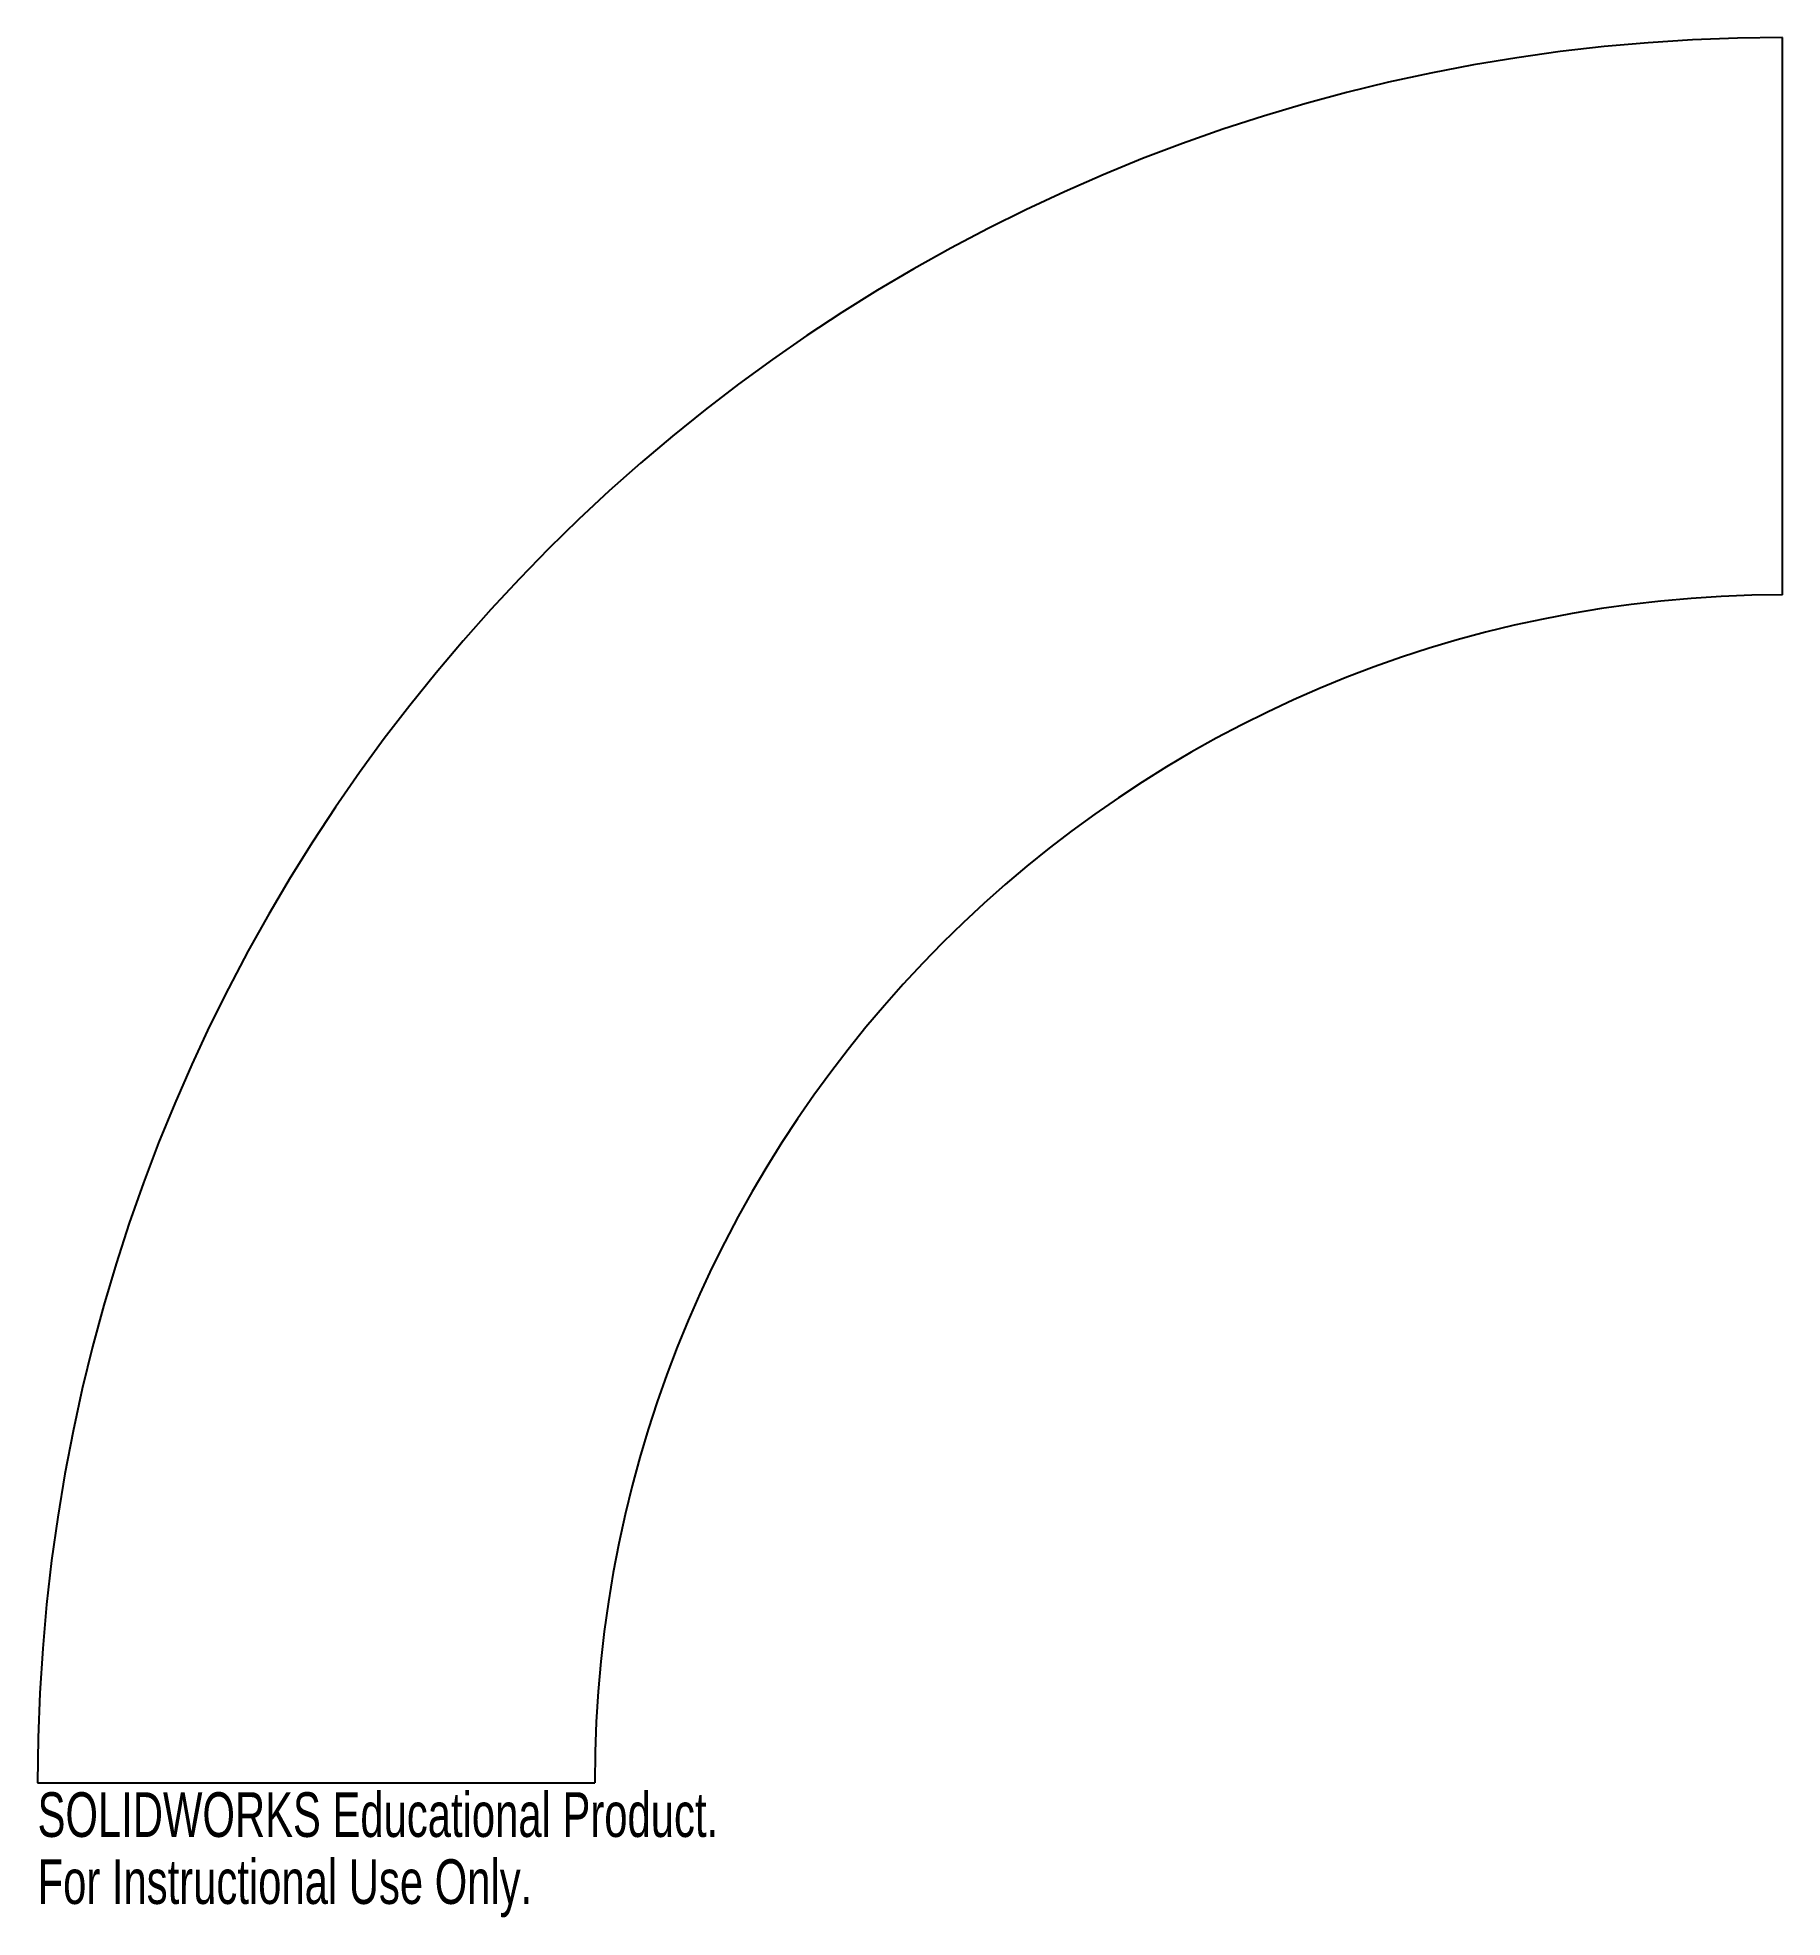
# Model space of a CAD drawing. Header units: inches. Extents: x -7.44 to 0, y -0.57 to 7.44.
import ezdxf

# ---------------------------------------------------------------- set-up
doc = ezdxf.new("R2010")
doc.units = ezdxf.units.IN
doc.header["$MEASUREMENT"] = 0
doc.styles.add('SLDTEXTSTYLE0', font='TXT', dxfattribs={"width": 0.7})

msp = doc.modelspace()

# ---------------------------------------------------------------- linework, layer by layer
at = {"color": 7, "linetype": 'Continuous', "lineweight": 25}
for p, q in [((0, 5.0625), (0, 7.4375)), ((-7.4375, 0), (-5.0625, 0))]:
    msp.add_line(p, q, dxfattribs=at)
for radius in [7.4375, 5.0625]:
    msp.add_arc((0, 0), radius, 90, 180, dxfattribs=at)

# ---------------------------------------------------------------- texts
at = {"color": 7, "linetype": 'Continuous', "char_height": 0.1903, "attachment_point": 1, "style": 'SLDTEXTSTYLE0'}
for s, insert in [('SOLIDWORKS Educational Product.', (-7.4375, -0.0401)), ('For Instructional Use Only.', (-7.4375, -0.3256))]:
    msp.add_mtext(s, dxfattribs=dict(at, insert=insert))

doc.saveas('drawing.dxf')
